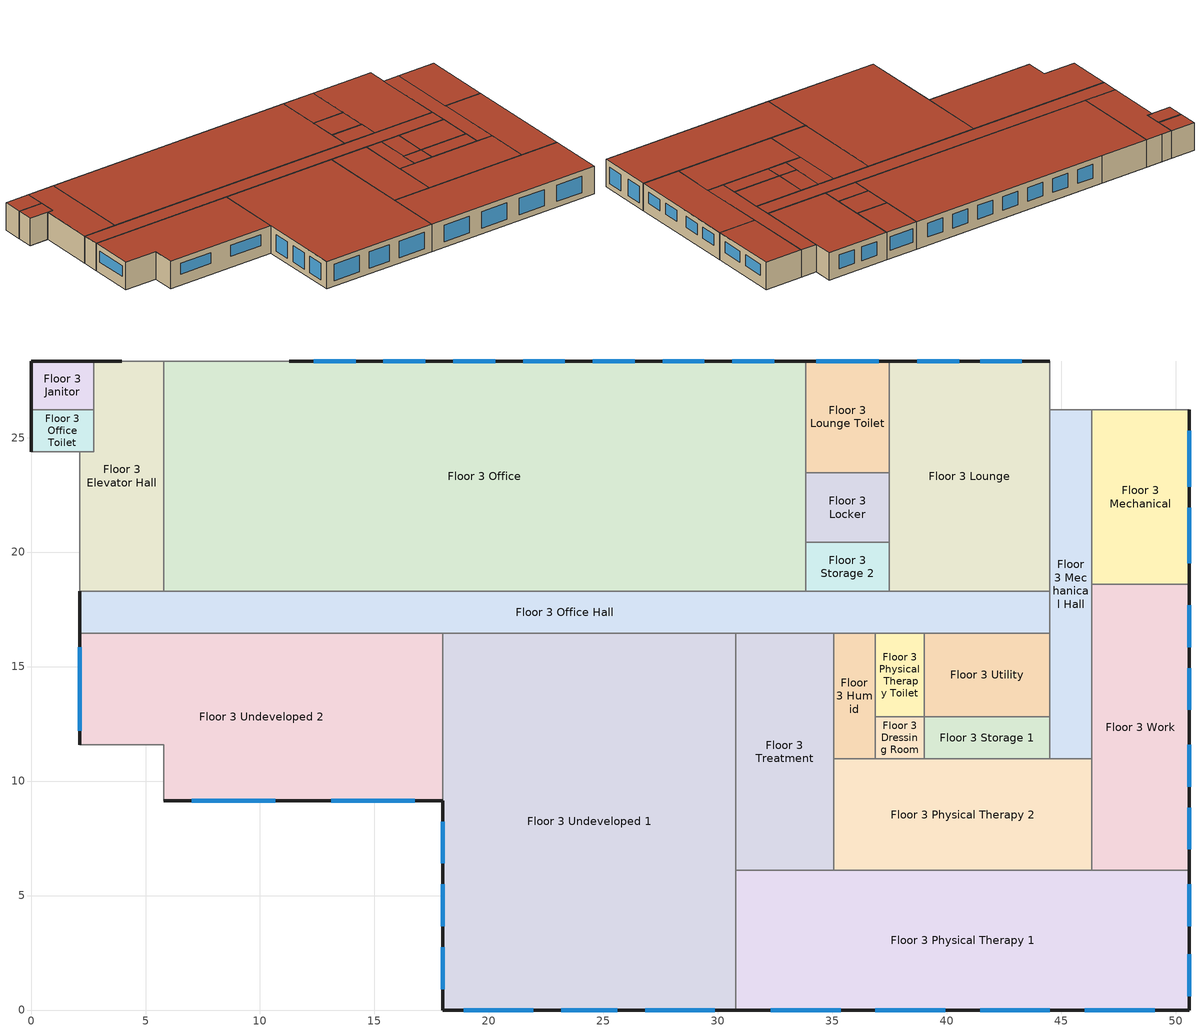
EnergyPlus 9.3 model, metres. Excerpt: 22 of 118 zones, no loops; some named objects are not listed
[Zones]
Floor 3 Utility
 floor adiabatic (INT-FLOOR-TOPSIDE): 44.5,16.46 44.5,12.8 39.01,12.8 39.01,16.46 z6.1
 wall adiabatic (int-walls): 44.5,16.46 39.01,16.46 39.01,12.8 44.5,12.8 44.5,16.46 z6.1:9.14
 roof outside (IEAD Non-res Roof): 44.5,12.8 44.5,16.46 39.01,16.46 39.01,12.8 z9.14
Floor 3 Undeveloped 1
 floor adiabatic (INT-FLOOR-TOPSIDE): 17.98,0 17.98,16.46 30.78,16.46 30.78,0 z6.1
 wall outside (Steel Frame Non-res Ext Wall): 17.98,9.14 17.98,0 30.78,0 z6.1:9.14
 wall adiabatic (int-walls): 30.78,0 30.78,16.46 17.98,16.46 17.98,9.14 z6.1:9.14
 window (Window Non-res Fixed): 17.98,5.49 17.98,3.66 / 23.16,0 25.6,0 / 18.9,0 21.95,0 / 17.98,8.23 17.98,6.4 / 26.82,0 29.87,0 / 17.98,2.74 17.98,0.91 z6.71:8.53
 roof outside (IEAD Non-res Roof): 30.78,0 30.78,16.46 17.98,16.46 17.98,0 z9.14
Floor 3 Dressing Room
 floor adiabatic (INT-FLOOR-TOPSIDE): 36.88,12.8 39.01,12.8 39.01,10.97 36.88,10.97 z6.1
 wall adiabatic (int-walls): 39.01,12.8 36.88,12.8 36.88,10.97 39.01,10.97 39.01,12.8 z6.1:9.14
 roof outside (IEAD Non-res Roof): 39.01,12.8 36.88,12.8 36.88,10.97 39.01,10.97 z9.14
Floor 3 Storage 1
 floor adiabatic (INT-FLOOR-TOPSIDE): 39.01,10.97 39.01,12.8 44.5,12.8 44.5,10.97 z6.1
 wall adiabatic (int-walls): 39.01,12.8 39.01,10.97 44.5,10.97 44.5,12.8 39.01,12.8 z6.1:9.14
 roof outside (IEAD Non-res Roof): 39.01,12.8 39.01,10.97 44.5,10.97 44.5,12.8 z9.14
Floor 3 Office Hall
 floor adiabatic (INT-FLOOR-TOPSIDE): 2.13,18.29 44.5,18.29 44.5,16.46 2.13,16.46 z6.1
 wall outside (Steel Frame Non-res Ext Wall): 2.13,18.29 2.13,16.46 z6.1:9.14
 wall adiabatic (int-walls): 2.13,16.46 44.5,16.46 44.5,18.29 2.13,18.29 z6.1:9.14
 roof outside (IEAD Non-res Roof): 44.5,16.46 44.5,18.29 2.13,18.29 2.13,16.46 z9.14
Floor 3 Undeveloped 2
 floor adiabatic (INT-FLOOR-TOPSIDE): 17.98,16.46 17.98,9.14 5.79,9.14 5.79,11.58 2.13,11.58 2.13,16.46 z6.1
 wall outside (Steel Frame Non-res Ext Wall): 5.79,9.14 17.98,9.14 / 2.13,16.46 2.13,11.58 z6.1:9.14
 wall adiabatic (int-walls): 17.98,9.14 17.98,16.46 2.13,16.46 z6.1:9.14
 wall to SW Stair (int-walls): 2.13,11.58 5.79,11.58 5.79,9.14 z6.1:9.14
 window (Window Non-res Fixed): 13.11,9.14 16.76,9.14 / 2.13,15.85 2.13,12.19 / 7.01,9.14 10.67,9.14 z7.32:8.53
 roof outside (IEAD Non-res Roof): 2.13,16.46 2.13,11.58 5.79,11.58 5.79,9.14 17.98,9.14 17.98,16.46 z9.14
Floor 3 Janitor
 floor adiabatic (INT-FLOOR-TOPSIDE): 2.74,28.35 2.74,26.21 0,26.21 0,28.35 z6.1
 wall outside (Steel Frame Non-res Ext Wall): 2.74,28.35 0,28.35 0,26.21 z6.1:9.14
 wall adiabatic (int-walls): 0,26.21 2.74,26.21 2.74,28.35 z6.1:9.14
 roof outside (IEAD Non-res Roof): 2.74,26.21 2.74,28.35 0,28.35 0,26.21 z9.14
Floor 3 Mechanical
 floor adiabatic (INT-FLOOR-TOPSIDE): 50.6,26.21 50.6,18.59 46.33,18.59 46.33,26.21 z6.1
 wall outside (Steel Frame Non-res Ext Wall): 50.6,18.59 50.6,26.21 z6.1:9.14
 wall adiabatic (int-walls): 46.33,26.21 46.33,18.59 50.6,18.59 z6.1:9.14
 wall to NE Stair (int-walls): 50.6,26.21 46.33,26.21 z6.1:9.14
 window (Window Non-res Fixed): 50.6,19.51 50.6,21.95 / 50.6,22.86 50.6,25.3 z7.32:8.53
 roof outside (IEAD Non-res Roof): 50.6,18.59 50.6,26.21 46.33,26.21 46.33,18.59 z9.14
Floor 3 Storage 2
 floor adiabatic (INT-FLOOR-TOPSIDE): 33.83,18.29 33.83,20.42 37.49,20.42 37.49,18.29 z6.1
 wall adiabatic (int-walls): 37.49,20.42 33.83,20.42 33.83,18.29 37.49,18.29 37.49,20.42 z6.1:9.14
 roof outside (IEAD Non-res Roof): 33.83,20.42 33.83,18.29 37.49,18.29 37.49,20.42 z9.14
Floor 3 Elevator Hall
 floor adiabatic (INT-FLOOR-TOPSIDE): 2.74,28.35 5.79,28.35 5.79,18.29 2.13,18.29 2.13,24.38 2.74,24.38 z6.1
 wall outside (Steel Frame Non-res Ext Wall): 3.96,28.35 2.74,28.35 z6.1:9.14
 wall adiabatic (int-walls): 2.13,18.29 5.79,18.29 5.79,28.35 / 2.74,28.35 2.74,24.38 2.13,24.38 z6.1:9.14
 wall to NW Stair (int-walls): 5.79,28.35 3.96,28.35 z6.1:9.14
 wall to NW Elevator (int-walls): 2.13,24.38 2.13,18.29 z6.1:9.14
 roof outside (IEAD Non-res Roof): 2.74,28.35 2.74,24.38 2.13,24.38 2.13,18.29 5.79,18.29 5.79,28.35 z9.14
Floor 3 Humid
 floor adiabatic (INT-FLOOR-TOPSIDE): 35.05,16.46 36.88,16.46 36.88,10.97 35.05,10.97 z6.1
 wall adiabatic (int-walls): 35.05,16.46 35.05,10.97 36.88,10.97 36.88,16.46 35.05,16.46 z6.1:9.14
 roof outside (IEAD Non-res Roof): 36.88,16.46 35.05,16.46 35.05,10.97 36.88,10.97 z9.14
Floor 3 Treatment
 floor adiabatic (INT-FLOOR-TOPSIDE): 35.05,16.46 35.05,6.1 30.78,6.1 30.78,16.46 z6.1
 wall adiabatic (int-walls): 35.05,6.1 35.05,10.97 35.05,16.46 30.78,16.46 30.78,6.1 35.05,6.1 z6.1:9.14
 roof outside (IEAD Non-res Roof): 30.78,6.1 35.05,6.1 35.05,16.46 30.78,16.46 z9.14
Floor 3 Physical Therapy 2
 floor adiabatic (INT-FLOOR-TOPSIDE): 35.05,6.1 35.05,10.97 46.33,10.97 46.33,6.1 z6.1
 wall adiabatic (int-walls): 35.05,10.97 35.05,6.1 46.33,6.1 46.33,10.97 35.05,10.97 z6.1:9.14
 roof outside (IEAD Non-res Roof): 35.05,6.1 46.33,6.1 46.33,10.97 35.05,10.97 z9.14
Floor 3 Office
 floor adiabatic (INT-FLOOR-TOPSIDE): 5.79,18.29 5.79,28.35 33.83,28.35 33.83,18.29 z6.1
 wall outside (Steel Frame Non-res Ext Wall): 33.83,28.35 11.28,28.35 z6.1:9.14
 wall adiabatic (int-walls): 5.79,28.35 5.79,18.29 33.83,18.29 33.83,28.35 z6.1:9.14
 wall to NW Stair (int-walls): 11.28,28.35 5.79,28.35 z6.1:9.14
 window (Window Non-res Fixed): 26.37,28.35 24.54,28.35 / 14.17,28.35 12.34,28.35 / 17.22,28.35 15.39,28.35 / 32.46,28.35 30.63,28.35 / 29.41,28.35 27.58,28.35 / 20.27,28.35 18.44,28.35 / 23.32,28.35 21.49,28.35 z7.01:8.53
 roof outside (IEAD Non-res Roof): 5.79,28.35 5.79,18.29 33.83,18.29 33.83,28.35 z9.14
Floor 3 Mechanical Hall
 floor adiabatic (INT-FLOOR-TOPSIDE): 46.33,10.97 44.5,10.97 44.5,26.21 46.33,26.21 z6.1
 wall adiabatic (int-walls): 44.5,26.21 44.5,10.97 46.33,10.97 46.33,26.21 z6.1:9.14
 wall to NE Stair (int-walls): 46.33,26.21 44.5,26.21 z6.1:9.14
 roof outside (IEAD Non-res Roof): 46.33,10.97 46.33,26.21 44.5,26.21 44.5,10.97 z9.14
Floor 3 Work
 floor adiabatic (INT-FLOOR-TOPSIDE): 50.6,18.59 50.6,6.1 46.33,6.1 46.33,18.59 z6.1
 wall outside (Steel Frame Non-res Ext Wall): 50.6,6.1 50.6,18.59 z6.1:9.14
 wall adiabatic (int-walls): 50.6,18.59 46.33,18.59 46.33,6.1 50.6,6.1 z6.1:9.14
 window (Window Non-res Fixed): 50.6,9.75 50.6,11.58 / 50.6,15.85 50.6,17.68 / 50.6,13.11 50.6,14.94 / 50.6,7.01 50.6,8.84 z7.32:8.53
 roof outside (IEAD Non-res Roof): 46.33,6.1 50.6,6.1 50.6,18.59 46.33,18.59 z9.14
Floor 3 Physical Therapy 1
 floor adiabatic (INT-FLOOR-TOPSIDE): 50.6,0 30.78,0 30.78,6.1 50.6,6.1 z6.1
 wall outside (Steel Frame Non-res Ext Wall): 30.78,0 50.6,0 50.6,6.1 z6.1:9.14
 wall adiabatic (int-walls): 50.6,6.1 30.78,6.1 30.78,0 z6.1:9.14
 window (Window Non-res Fixed): 36.88,0 39.93,0 / 32.31,0 35.36,0 / 46.02,0 49.07,0 / 50.6,0.61 50.6,2.44 / 41.45,0 44.5,0 / 50.6,3.66 50.6,5.49 z6.71:8.53
 roof outside (IEAD Non-res Roof): 30.78,6.1 30.78,0 50.6,0 50.6,6.1 z9.14
Floor 3 Physical Therapy Toilet
 floor adiabatic (INT-FLOOR-TOPSIDE): 39.01,12.8 36.88,12.8 36.88,16.46 39.01,16.46 z6.1
 wall adiabatic (int-walls): 39.01,12.8 39.01,16.46 36.88,16.46 36.88,12.8 39.01,12.8 z6.1:9.14
 roof outside (IEAD Non-res Roof): 36.88,12.8 39.01,12.8 39.01,16.46 36.88,16.46 z9.14
Floor 3 Office Toilet
 floor adiabatic (INT-FLOOR-TOPSIDE): 0,26.21 2.74,26.21 2.74,24.38 0,24.38 z6.1
 wall outside (Steel Frame Non-res Ext Wall): 0,26.21 0,24.38 z6.1:9.14
 wall adiabatic (int-walls): 2.13,24.38 2.74,24.38 2.74,26.21 0,26.21 z6.1:9.14
 wall to NW Elevator (int-walls): 0,24.38 2.13,24.38 z6.1:9.14
 roof outside (IEAD Non-res Roof): 2.74,26.21 0,26.21 0,24.38 2.74,24.38 z9.14
Floor 3 Lounge
 floor adiabatic (INT-FLOOR-TOPSIDE): 37.49,28.35 44.5,28.35 44.5,18.29 37.49,18.29 z6.1
 wall outside (Steel Frame Non-res Ext Wall): 44.5,28.35 37.49,28.35 z6.1:9.14
 wall adiabatic (int-walls): 37.49,28.35 37.49,18.29 44.5,18.29 44.5,26.21 z6.1:9.14
 wall to NE Stair (int-walls): 44.5,26.21 44.5,28.35 z6.1:9.14
 window (Window Non-res Fixed): 43.28,28.35 41.45,28.35 / 40.54,28.35 38.71,28.35 z7.01:8.53
 roof outside (IEAD Non-res Roof): 44.5,28.35 37.49,28.35 37.49,18.29 44.5,18.29 z9.14
Floor 3 Lounge Toilet
 floor adiabatic (INT-FLOOR-TOPSIDE): 37.49,28.35 37.49,23.47 33.83,23.47 33.83,28.35 z6.1
 wall outside (Steel Frame Non-res Ext Wall): 37.49,28.35 33.83,28.35 z6.1:9.14
 wall adiabatic (int-walls): 33.83,28.35 33.83,23.47 37.49,23.47 37.49,28.35 z6.1:9.14
 window (Window Non-res Fixed): 37.03,28.35 34.29,28.35 z7.01:8.53
 roof outside (IEAD Non-res Roof): 37.49,23.47 37.49,28.35 33.83,28.35 33.83,23.47 z9.14
Floor 3 Locker
 floor adiabatic (INT-FLOOR-TOPSIDE): 37.49,23.47 37.49,20.42 33.83,20.42 33.83,23.47 z6.1
 wall adiabatic (int-walls): 33.83,23.47 33.83,20.42 37.49,20.42 37.49,23.47 33.83,23.47 z6.1:9.14
 roof outside (IEAD Non-res Roof): 37.49,20.42 37.49,23.47 33.83,23.47 33.83,20.42 z9.14
[Building]
Ref Bldg OutPatient Post1980_v1.3_5.0: North Axis {deg}=0; Terrain=City; Loads Convergence Tolerance Value {W}=0.04; Temperature Convergence Tolerance Value {deltaC}=0.2; Solar Distribution=FullInteriorAndExterior; Maximum Number of Warmup Days=25; Minimum Number of Warmup Days=6
[Site:Location]
USA TX-HOUSTON: Latitude {deg}=29.97; Longitude {deg}=-95.37; Time Zone {hr}=-6; Elevation {m}=33
[SizingPeriod:DesignDay] Day of Month=21; Humidity Condition Type=Wetbulb; Barometric Pressure {Pa}=100929; Rain Indicator=No; Snow Indicator=No; Daylight Saving Time Indicator=No; Solar Model Indicator=ASHRAEClearSky
Name | Month | Day Type | Maximum Dry-Bulb Temperature {C} | Daily Dry-Bulb Temperature Range {deltaC} | Wetbulb or DewPoint at Maximum Dry-Bulb {C} | Wind Speed {m/s} | Wind Direction {deg} | Sky Clearness
HOUSTON Ann Htg 99.6% Condns DB | 1 | WinterDesignDay | -2.4 | 0 | -2.4 | 2.7 | 0 | 0
HOUSTON Ann Clg .4% Condns WB=>MDB | 7 | SummerDesignDay | 32 | 10.6 | 26.7 | 3.7 | 170 | 1
[Site:WaterMainsTemperature]
Calculation Method=CORRELATION; Annual Average Outdoor Air Temperature {C}=19.99; Maximum Difference In Monthly Average Outdoor Air Temperatures {deltaC}=17.1
[Site:GroundTemperature:BuildingSurface]
20.541, 20.346, 20.801, 22.127, 22.752, 22.868, 22.937, 22.96, 22.981, 22.822, 21.631, 20.645
[Construction]
Steel Frame Non-res Ext Wall: Wood Siding, Steel Frame NonRes Wall Insulation, 1/2IN Gypsum
IEAD Non-res Roof: Roof Membrane, IEAD NonRes Roof Insulation, Metal Decking
int-walls: 1/2IN Gypsum, 1/2IN Gypsum
INT-FLOOR-TOPSIDE: MAT-CC05 4 HW CONCRETE, CP02 CARPET PAD
Window Non-res Fixed: NonRes Fixed Assembly Window
InteriorFurnishings: Std Wood 6inch
[Material] Thermal Absorptance=0.9
Name | Roughness | Thickness {m} | Conductivity {W/m-K} | Density {kg/m3} | Specific Heat {J/kg-K} | Solar Absorptance | Visible Absorptance
Steel Frame NonRes Wall Insulation | MediumRough | 0.0418527 | 0.049 | 265 | 836.8 | 0.7 | 0.7
IEAD NonRes Roof Insulation | MediumRough | 0.118437 | 0.049 | 265 | 836.8 | 0.7 | 0.7
Std Wood 6inch | MediumSmooth | 0.15 | 0.12 | 540 | 1210 | 0.7 | 0.7
Wood Siding | MediumSmooth | 0.01 | 0.11 | 544.62 | 1210 | 0.78 | 0.78
1/2IN Gypsum | Smooth | 0.0127 | 0.16 | 784.9 | 830 | 0.92 | 0.92
Roof Membrane | VeryRough | 0.0095 | 0.16 | 1121.29 | 1460 | 0.7 | 0.7
Metal Decking | MediumSmooth | 0.0015 | 45.006 | 7680 | 418.4 | 0.7 | 0.3
MAT-CC05 4 HW CONCRETE | Rough | 0.1016 | 1.311 | 2240 | 836.8 | 0.7 | 0.7
[WindowMaterial:SimpleGlazingSystem]
NonRes Fixed Assembly Window: U-Factor {W/m2-K}=6.92716; Solar Heat Gain Coefficient=0.25
[Material:NoMass]
CP02 CARPET PAD: Roughness=VeryRough; Thermal Resistance {m2-K/W}=0.2165; Thermal Absorptance=0.9; Solar Absorptance=0.7; Visible Absorptance=0.8
[Zone] Type=1; Multiplier=1; Floor Area {m2}=autocalculate; Part of Total Floor Area=Yes
Floor 3 Dressing Room; Floor 3 Elevator Hall; Floor 3 Humid; Floor 3 Janitor; Floor 3 Locker; Floor 3 Lounge; Floor 3 Lounge Toilet; Floor 3 Mechanical; Floor 3 Mechanical Hall; Floor 3 Office; Floor 3 Office Hall; Floor 3 Office Toilet; Floor 3 Physical Therapy 1; Floor 3 Physical Therapy 2; Floor 3 Physical Therapy Toilet; Floor 3 Storage 1; Floor 3 Storage 2; Floor 3 Treatment; Floor 3 Undeveloped 1; Floor 3 Undeveloped 2; Floor 3 Utility; Floor 3 Work
[People] Number of People Schedule=BLDG_OCC_SCH; Number of People Calculation Method=Area/person; Fraction Radiant=0.3; Sensible Heat Fraction=AUTOCALCULATE; Activity Level Schedule=ACTIVITY_SCH; Enable ASHRAE 55 Comfort Warnings=No; Mean Radiant Temperature Calculation Type=ZoneAveraged; Work Efficiency Schedule=WORK_EFF_SCH; Clothing Insulation Calculation Method=ClothingInsulationSchedule; Clothing Insulation Schedule=CLOTHING_SCH; Air Velocity Schedule=AIR_VELO_SCH; Thermal Comfort Model 1 Type=FANGER
Name | Zone or ZoneList | Zone Floor Area per Person {m2/person}
Floor 3 Dressing Room People | Floor 3 Dressing Room | 20
Floor 3 Humid People | Floor 3 Humid | 20
Floor 3 Locker People | Floor 3 Locker | 6.67
Floor 3 Lounge People | Floor 3 Lounge | 6.67
Floor 3 Office People | Floor 3 Office | 20
Floor 3 Physical Therapy 1 People | Floor 3 Physical Therapy 1 | 5
Floor 3 Physical Therapy 2 People | Floor 3 Physical Therapy 2 | 5
Floor 3 Treatment People | Floor 3 Treatment | 5
Floor 3 Work People | Floor 3 Work | 20
[Lights] Schedule=BLDG_LIGHT_SCH; Design Level Calculation Method=Watts/Area; Return Air Fraction=0; Fraction Radiant=0.7; Fraction Visible=0.2; Fraction Replaceable=1; Return Air Fraction Calculated from Plenum Temperature=No
Name | Zone or ZoneList | Watts per Zone Floor Area {W/m2}
Floor 3 Dressing Room_Lights | Floor 3 Dressing Room | 19.4
Floor 3 Elevator Hall_Lights | Floor 3 Elevator Hall | 8.61
Floor 3 Humid_Lights | Floor 3 Humid | 19.4
Floor 3 Janitor_Lights | Floor 3 Janitor | 10.8
Floor 3 Locker_Lights | Floor 3 Locker | 9.68
Floor 3 Lounge Toilet_Lights | Floor 3 Lounge Toilet | 8.61
Floor 3 Lounge_Lights | Floor 3 Lounge | 9.68
Floor 3 Mechanical Hall_Lights | Floor 3 Mechanical Hall | 8.61
Floor 3 Mechanical_Lights | Floor 3 Mechanical | 7.53
Floor 3 Office Hall_Lights | Floor 3 Office Hall | 8.61
Floor 3 Office Toilet_Lights | Floor 3 Office Toilet | 8.61
Floor 3 Office_Lights | Floor 3 Office | 19.4
Floor 3 Physical Therapy 1_Lights | Floor 3 Physical Therapy 1 | 17.2
Floor 3 Physical Therapy 2_Lights | Floor 3 Physical Therapy 2 | 17.2
Floor 3 Physical Therapy Toilet_Lights | Floor 3 Physical Therapy Toilet | 8.61
Floor 3 Storage 1_Lights | Floor 3 Storage 1 | 10.8
Floor 3 Storage 2_Lights | Floor 3 Storage 2 | 10.8
Floor 3 Treatment_Lights | Floor 3 Treatment | 17.2
Floor 3 Utility_Lights | Floor 3 Utility | 10.8
Floor 3 Work_Lights | Floor 3 Work | 19.4
[ElectricEquipment] Fraction Latent=0
Name | Zone or ZoneList | Schedule | Design Level Calculation Method | Watts per Zone Floor Area {W/m2} | Fraction Radiant | Fraction Lost | Design Level {W}
Floor 3 Dressing Room_PlugMisc_Equip | Floor 3 Dressing Room | BLDG_EQUIP_SCH | Watts/Area | 11.84 | 0.5 | 0
Floor 3 Elevator Hall_PlugMisc_Equip | Floor 3 Elevator Hall | BLDG_EQUIP_SCH | Watts/Area | 4.31 | 0.5 | 0
Floor 3 Humid_PlugMisc_Equip | Floor 3 Humid | BLDG_EQUIP_SCH | Watts/Area | 11.84 | 0.5 | 0
Floor 3 Locker_PlugMisc_Equip | Floor 3 Locker | BLDG_EQUIP_SCH | Watts/Area | 32.29 | 0.5 | 0
Floor 3 Lounge Toilet_PlugMisc_Equip | Floor 3 Lounge Toilet | BLDG_EQUIP_SCH | Watts/Area | 4.31 | 0.3 | 0.7
Floor 3 Lounge Toilet_ZoneExhaustFans | Floor 3 Lounge Toilet | AHU-2_Fan_Sch | EquipmentLevel |  | 0 | 1 | 55.8506
Floor 3 Lounge_PlugMisc_Equip | Floor 3 Lounge | BLDG_EQUIP_SCH | Watts/Area | 32.29 | 0.5 | 0
Floor 3 Mechanical Hall_PlugMisc_Equip | Floor 3 Mechanical Hall | BLDG_EQUIP_SCH | Watts/Area | 4.31 | 0.5 | 0
Floor 3 Mechanical_PlugMisc_Equip | Floor 3 Mechanical | BLDG_EQUIP_SCH | Watts/Area | 53.82 | 0.3 | 0.7
Floor 3 Office Hall_PlugMisc_Equip | Floor 3 Office Hall | BLDG_EQUIP_SCH | Watts/Area | 4.31 | 0.5 | 0
Floor 3 Office Toilet_PlugMisc_Equip | Floor 3 Office Toilet | BLDG_EQUIP_SCH | Watts/Area | 4.31 | 0.3 | 0.7
Floor 3 Office Toilet_ZoneExhaustFans | Floor 3 Office Toilet | AHU-2_Fan_Sch | EquipmentLevel |  | 0 | 1 | 15.7101
Floor 3 Office_PlugMisc_Equip | Floor 3 Office | BLDG_EQUIP_SCH | Watts/Area | 11.84 | 0.5 | 0
Floor 3 Physical Therapy 1_PlugMisc_Equip | Floor 3 Physical Therapy 1 | BLDG_EQUIP_SCH | Watts/Area | 16.15 | 0.5 | 0
Floor 3 Physical Therapy 2_PlugMisc_Equip | Floor 3 Physical Therapy 2 | BLDG_EQUIP_SCH | Watts/Area | 16.15 | 0.5 | 0
Floor 3 Physical Therapy Toilet_PlugMisc_Equip | Floor 3 Physical Therapy Toilet | BLDG_EQUIP_SCH | Watts/Area | 4.31 | 0.3 | 0.7
Floor 3 Physical Therapy Toilet_ZoneExhaustFans | Floor 3 Physical Therapy Toilet | AHU-2_Fan_Sch | EquipmentLevel |  | 0 | 1 | 24.4342
Floor 3 Treatment_PlugMisc_Equip | Floor 3 Treatment | BLDG_EQUIP_SCH | Watts/Area | 11.84 | 0.5 | 0
Floor 3 Utility_PlugMisc_Equip | Floor 3 Utility | BLDG_EQUIP_SCH | Watts/Area | 1.08 | 0.3 | 0.7
Floor 3 Work_PlugMisc_Equip | Floor 3 Work | BLDG_EQUIP_SCH | Watts/Area | 11.84 | 0.5 | 0
[Exterior:Lights]
Exterior Facade Lighting: Schedule=ALWAYS_ON; Design Level {W}=16951; Control Option=AstronomicalClock
[ZoneInfiltration:DesignFlowRate] Schedule=INFIL_SCH; Design Flow Rate Calculation Method=Flow/ExteriorWallArea; Flow per Exterior Surface Area {m3/s-m2}=0.001133; Constant Term Coefficient=1; Temperature Term Coefficient=0; Velocity Term Coefficient=0; Velocity Squared Term Coefficient=0
Name | Zone or ZoneList
Floor 3 Elevator Hall_Infiltration | Floor 3 Elevator Hall
Floor 3 Janitor_Infiltration | Floor 3 Janitor
Floor 3 Lounge Toilet_Infiltration | Floor 3 Lounge Toilet
Floor 3 Lounge_Infiltration | Floor 3 Lounge
Floor 3 Mechanical_Infiltration | Floor 3 Mechanical
Floor 3 Office_Infiltration | Floor 3 Office
Floor 3 Office Hall_Infiltration | Floor 3 Office Hall
Floor 3 Office Toilet_Infiltration | Floor 3 Office Toilet
Floor 3 Physical Therapy 1_Infiltration | Floor 3 Physical Therapy 1
Floor 3 Undeveloped 1_Infiltration | Floor 3 Undeveloped 1
Floor 3 Undeveloped 2_Infiltration | Floor 3 Undeveloped 2
Floor 3 Work_Infiltration | Floor 3 Work
[InternalMass] Construction=InteriorFurnishings
Name | Zone or ZoneList | Surface Area {m2}
Floor 3 Dressing Room Internal Mass | Floor 3 Dressing Room | 7.8039
Floor 3 Elevator Hall Internal Mass | Floor 3 Elevator Hall | 68.7482
Floor 3 Humid Internal Mass | Floor 3 Humid | 20.0671
Floor 3 Janitor Internal Mass | Floor 3 Janitor | 11.7058
Floor 3 Locker Internal Mass | Floor 3 Locker | 22.2967
Floor 3 Lounge Internal Mass | Floor 3 Lounge | 141.0268
Floor 3 Lounge Toilet Internal Mass | Floor 3 Lounge Toilet | 35.6748
Floor 3 Mechanical Hall Internal Mass | Floor 3 Mechanical Hall | 55.7418
Floor 3 Mechanical Internal Mass | Floor 3 Mechanical | 65.0321
Floor 3 Office Hall Internal Mass | Floor 3 Office Hall | 154.9623
Floor 3 Office Internal Mass | Floor 3 Office | 564.1073
Floor 3 Office Toilet Internal Mass | Floor 3 Office Toilet | 10.0335
Floor 3 Physical Therapy 1 Internal Mass | Floor 3 Physical Therapy 1 | 241.5479
Floor 3 Physical Therapy 2 Internal Mass | Floor 3 Physical Therapy 2 | 109.9972
Floor 3 Physical Therapy Toilet Internal Mass | Floor 3 Physical Therapy Toilet | 15.6077
Floor 3 Storage 1 Internal Mass | Floor 3 Storage 1 | 20.0671
Floor 3 Storage 2 Internal Mass | Floor 3 Storage 2 | 15.6077
Floor 3 Treatment Internal Mass | Floor 3 Treatment | 88.4437
Floor 3 Undeveloped 1 Internal Mass | Floor 3 Undeveloped 1 | 421.4082
Floor 3 Undeveloped 2 Internal Mass | Floor 3 Undeveloped 2 | 214.0486
Floor 3 Utility Internal Mass | Floor 3 Utility | 40.1341
Floor 3 Work Internal Mass | Floor 3 Work | 106.6527
[ZoneMixing] Schedule=AHU-2_Fan_Sch; Delta Temperature {deltaC}=0
Name | Zone | Design Flow Rate Calculation Method | Flow Rate per Zone Floor Area {m3/s-m2} | Source Zone | Design Flow Rate {m3/s}
Floor 3 Janitor Transfer Air | Floor 3 Janitor | Flow/Area | 0.00075 | Floor 3 Office Hall
Floor 3 Lounge Toilet Transfer Air | Floor 3 Lounge Toilet | Flow/Zone |  | Floor 3 Lounge | 0.15102
Floor 3 Mechanical Transfer Air | Floor 3 Mechanical | Flow/Area | 0.00025 | Floor 3 Mechanical Hall
Floor 3 Office Toilet Transfer Air | Floor 3 Office Toilet | Flow/Zone |  | Floor 3 Office | 0.04248
Floor 3 Physical Therapy Toilet Transfer Air | Floor 3 Physical Therapy Toilet | Flow/Zone |  | Floor 3 Physical Therapy 1 | 0.06607
Floor 3 Storage 1 Transfer Air | Floor 3 Storage 1 | Flow/Area | 0.00075 | Floor 3 Work
Floor 3 Storage 2 Transfer Air | Floor 3 Storage 2 | Flow/Area | 0.00075 | Floor 3 Work
Floor 3 Utility Transfer Air | Floor 3 Utility | Flow/Area | 0.00075 | Floor 3 Work
NW Elevator Transfer Air | NW Elevator | Flow/Area | 0.00025 | Floor 3 Elevator Hall
[Schedule:Compact]
ALWAYS_ON: Through: 12/31, For: AllDays, Until: 24:00, 1
BLDG_EQUIP_SCH: Through: 12/31, For: Weekdays SummerDesignDay, Until: 04:00, 0.3, Until: 06:00, 0.5, Until: 18:00, 1, Until: 20:00, 0.5, Until: 24:00, 0.3, For: Saturday, Until: 07:00, 0.3, Until: 09:00, 0.5, Until: 15:00, 0.8, Until: 20:00, 0.5, Until: 24:00, 0.3, For: AllOtherDays, Until: 08:00, 0.3, Until: 17:00, 0.5, Until: 24:00, 0.3
BLDG_LIGHT_SCH: Through: 12/31, For: Weekdays SummerDesignDay, Until: 04:00, 0.1, Until: 06:00, 0.3, Until: 07:00, 0.6, Until: 18:00, 0.9, Until: 20:00, 0.6, Until: 22:00, 0.3, Until: 24:00, 0.1, For: Saturday, Until: 07:00, 0.1, Until: 09:00, 0.3, Until: 15:00, 0.4, Until: 20:00, 0.3, Until: 24:00, 0.1, For: AllOtherDays, Until: 08:00, 0.05, Until: 17:00, 0.1, Until: 24:00, 0.05
BLDG_OCC_SCH: Through: 12/31, For: Weekdays SummerDesignDay, Until: 04:00, 0.05, Until: 06:00, 0.2, Until: 07:00, 0.5, Until: 18:00, 0.9, Until: 20:00, 0.5, Until: 22:00, 0.2, Until: 24:00, 0.05, For: Saturday, Until: 07:00, 0.05, Until: 09:00, 0.2, Until: 15:00, 0.3, Until: 20:00, 0.2, Until: 24:00, 0.05, For: AllOtherDays, Until: 08:00, 0, Until: 17:00, 0.05, Until: 24:00, 0
CLOTHING_SCH: Through: 04/30, For: AllDays, Until: 24:00, 1, Through: 09/30, For: AllDays, Until: 24:00, 0.5, Through: 12/31, For: AllDays, Until: 24:00, 1
WORK_EFF_SCH: Through: 12/31, For: AllDays, Until: 24:00, 0
AIR_VELO_SCH: Through: 12/31, For: AllDays, Until: 24:00, 0.2
ACTIVITY_SCH: Through: 12/31, For: AllDays, Until: 24:00, 120
INFIL_SCH: Through: 12/31, For: SummerDesignDay WinterDesignDay, Until: 24:00, 1, For: AllOtherDays, Until: 24:00, 0.5
AHU-2_Fan_Sch: Through: 12/31, For: Weekdays Saturday, Until: 06:00, 0, Until: 18:00, 1, Until: 24:00, 0, For: SummerDesignDay WinterDesignDay, Until: 24:00, 1, For: AllOtherDays, Until: 24:00, 0
